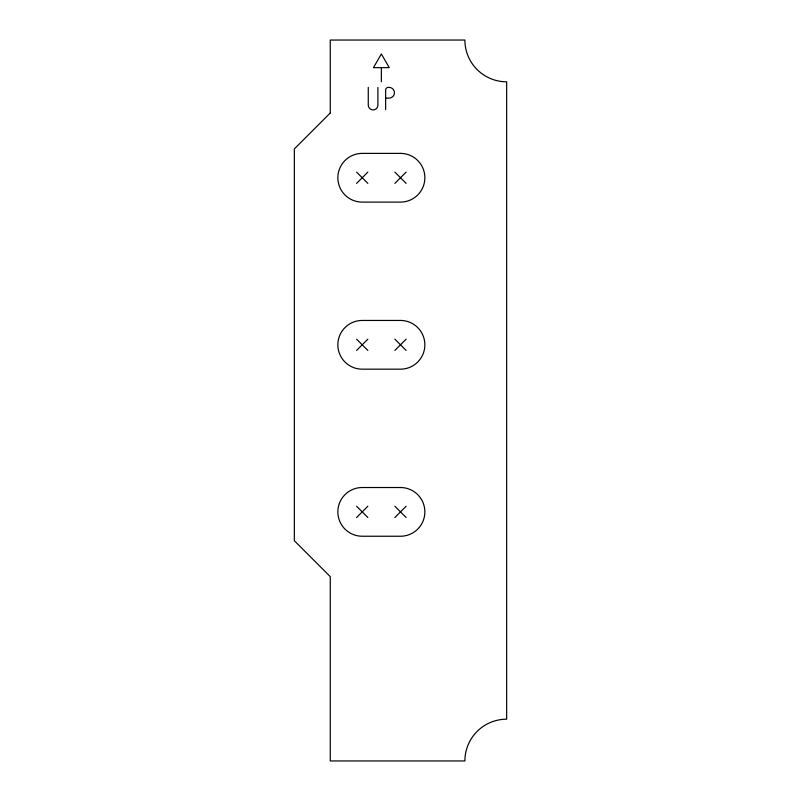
<?xml version="1.0" encoding="UTF-8"?>
<svg xmlns="http://www.w3.org/2000/svg" width="801" height="801" viewBox="0 0 801 801"><rect width="100%" height="100%" fill="white"/><g stroke="black" fill="none" stroke-linecap="round" stroke-linejoin="round"><path stroke-width="1.2" d="M356.595 183.369L367.839 172.115M394.873 183.369L406.127 172.115M356.595 350.438L367.839 339.183M394.873 350.438L406.127 339.183M356.595 517.506L367.839 506.252M394.873 517.506L406.127 506.252M380.795 67.634L373.466 67.634L381.356 53.967L389.246 67.634L381.356 67.634L381.356 81.812M386.202 98.123L389.076 98.123A5.367 5.367 0 0 0 394.442 92.756A5.367 5.367 0 0 0 389.076 87.389L388.255 87.389A2.613 2.613 0 0 0 385.641 89.992L385.641 109.657M394.873 172.115L406.127 183.369M356.595 172.115L367.839 183.369M394.873 339.183L406.127 350.438M356.595 339.183L367.839 350.438M394.873 506.252L406.127 517.506M356.595 506.252L367.839 517.506M377.902 87.389L377.902 105.091A4.816 4.816 0 0 1 373.086 109.907A4.816 4.816 0 0 1 368.27 105.091L368.27 87.389M330.262 112.991L294.337 148.906L294.337 540.715L330.262 576.63L330.262 760.95L464.89 760.95A41.762 41.762 0 0 1 506.663 719.188L506.663 81.812A41.762 41.762 0 0 1 464.89 40.05L330.262 40.05L330.262 112.991M400.5 153.381L362.212 153.381A24.36 24.36 0 0 0 337.852 177.742A24.36 24.36 0 0 0 362.212 202.102L400.5 202.102A24.36 24.36 0 0 0 424.86 177.742A24.36 24.36 0 0 0 400.5 153.381M400.5 320.45L362.212 320.45A24.36 24.36 0 0 0 337.852 344.81A24.36 24.36 0 0 0 362.212 369.171L400.5 369.171A24.36 24.36 0 0 0 424.86 344.81A24.36 24.36 0 0 0 400.5 320.45M400.5 487.519L362.212 487.519A24.36 24.36 0 0 0 337.852 511.879A24.36 24.36 0 0 0 362.212 536.239L400.5 536.239A24.36 24.36 0 0 0 424.86 511.879A24.36 24.36 0 0 0 400.5 487.519"/></g></svg>
